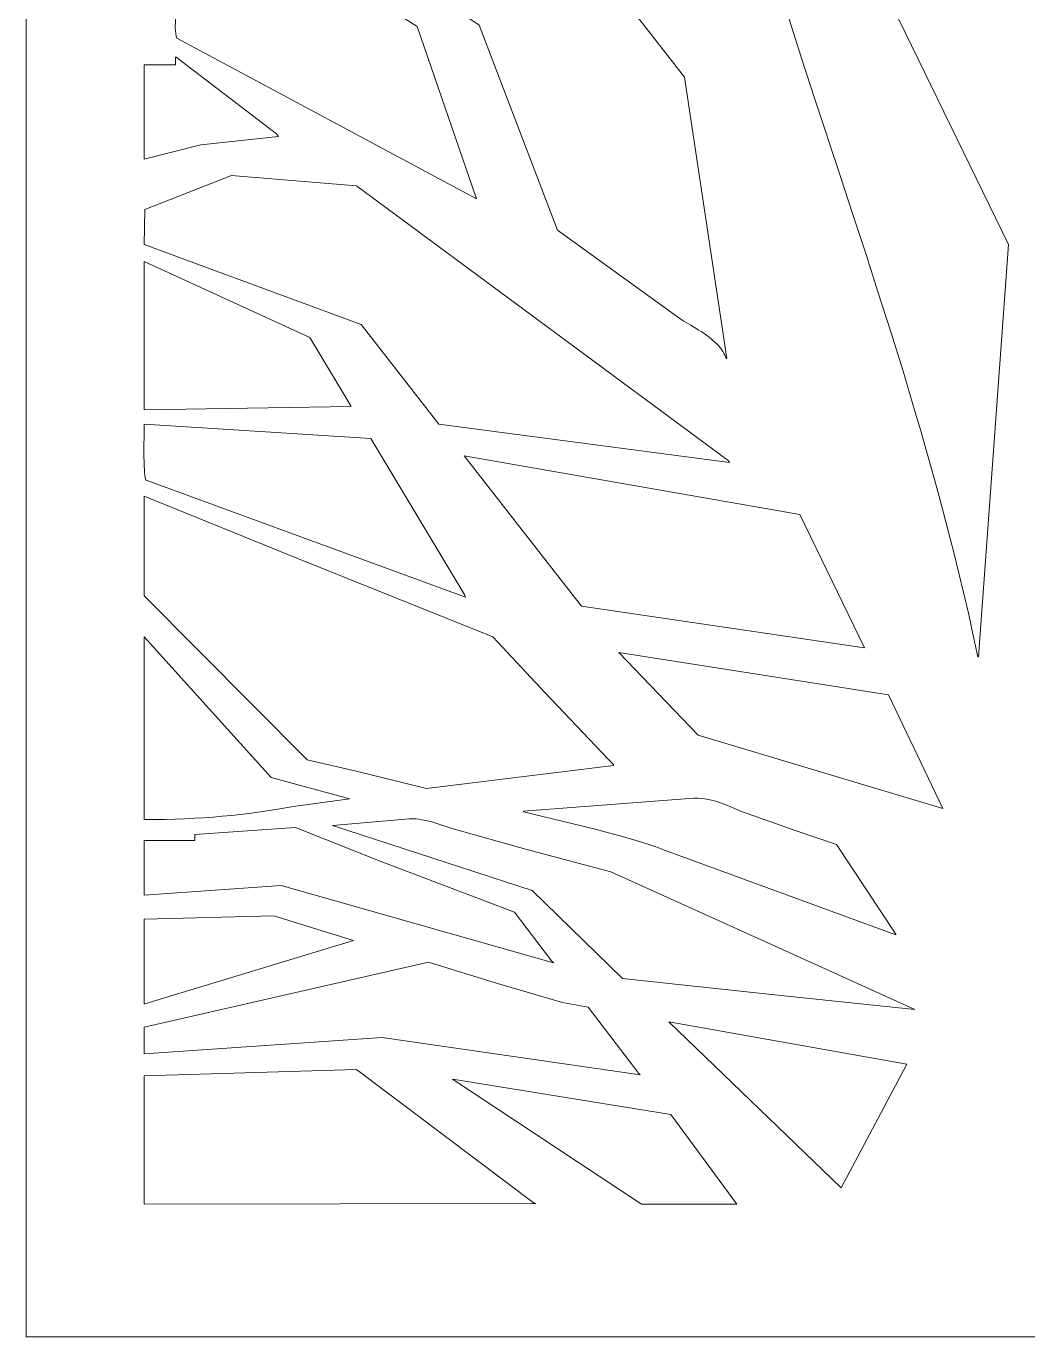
# Model space of a CAD drawing. Header units: centimetres. Extents: x -9.8 to 9.6, y -14.3 to 4.2.
# Drawn here: x 0.33 to 5.11, y -14.28 to -8.02 of the extents above; entities that cross this region are included whole.
import ezdxf

# ---------------------------------------------------------------- set-up
doc = ezdxf.new("R2010")
doc.units = ezdxf.units.CM
doc.header["$MEASUREMENT"] = 0
doc.layers.add('layer 1', color=7, linetype='Continuous')

msp = doc.modelspace()

# ---------------------------------------------------------------- linework, layer by layer
at = {"layer": 'layer 1', "color": 242, "lineweight": 9}
for points, knots in [([(0.32504, 4.21543), (0.32504, 4.21543), (0.32504, 4.21543), (0.32504, 4.21543), (0.32504, 4.21543), (0.32504, 4.21543), (9.55647, 4.21543), (9.55647, 4.21543), (9.55647, 4.21543), (9.55647, 4.21543), (9.55647, 4.21543), (9.55647, 4.21543), (9.55647, 4.21543), (9.55647, 4.21543), (9.55647, -14.27975), (9.55647, -14.27975), (9.55647, -14.27975), (9.55647, -14.27975), (9.55647, -14.27975), (9.55647, -14.27975), (9.55647, -14.27975), (9.55647, -14.27975), (0.32504, -14.27975), (0.32504, -14.27975), (0.32504, -14.27975), (0.32504, -14.27975), (0.32504, -14.27975), (0.32504, -14.27975), (0.32504, -14.27975), (0.32504, -14.27975), (0.32504, 4.21543), (0.32504, 4.21543), (0.32504, 4.21543), (0.32504, 4.21543), (0.32504, 4.21543), (0.32504, 4.21543)], [0, 0, 0, 0, 0.1, 0.1, 0.1, 0.1, 0.2, 0.2, 0.2, 0.2, 0.3, 0.3, 0.3, 0.3, 0.4, 0.4, 0.4, 0.4, 0.5, 0.5, 0.5, 0.5, 0.6, 0.6, 0.6, 0.6, 0.7, 0.7, 0.7, 0.7, 0.8, 0.8, 0.8, 0.8, 1, 1, 1, 1]), ([(2.6044, -3.99632), (2.6044, -3.99632), (2.6044, -3.99632), (2.6044, -3.99632), (2.6044, -3.99632), (2.6044, -3.99632), (3.13193, -5.50361), (3.13193, -5.50361), (3.13193, -5.50361), (3.13193, -5.50361), (3.13193, -5.50361), (3.13193, -5.50361), (3.13193, -5.50361), (3.13193, -5.50361), (3.41194, -6.3388), (3.41194, -6.3388), (3.41194, -6.3388), (3.41194, -6.3388), (3.41194, -6.3388), (3.41194, -6.3388), (3.41194, -6.3388), (3.41194, -6.3388), (3.4502, -6.44075), (3.4502, -6.44075), (3.4502, -6.44075), (3.4502, -6.44075), (3.48684, -6.54271), (3.48684, -6.54271), (3.48684, -6.54271), (3.48684, -6.54271), (3.52425, -6.64467), (3.52425, -6.64467), (3.52425, -6.64467), (3.52425, -6.64467), (3.56011, -6.74742), (3.56011, -6.74742), (3.56011, -6.74742), (3.56011, -6.74742), (3.59592, -6.85019), (3.59592, -6.85019), (3.59592, -6.85019), (3.59592, -6.85019), (3.63094, -6.95375), (3.63094, -6.95375), (3.63094, -6.95375), (3.63094, -6.95375), (3.70013, -7.16096), (3.70013, -7.16096), (3.70013, -7.16096), (3.70013, -7.16096), (3.76852, -7.36894), (3.76852, -7.36894), (3.76852, -7.36894), (3.76852, -7.36894), (3.83608, -7.57773), (3.83608, -7.57773), (3.83608, -7.57773), (3.83608, -7.57773), (3.9688, -7.99616), (3.9688, -7.99616), (3.9688, -7.99616), (3.9688, -7.99616), (3.9688, -7.99616), (3.9688, -7.99616), (3.9688, -7.99616), (3.9688, -7.99616), (4.02824, -8.18214), (4.02824, -8.18214), (4.02824, -8.18214), (4.02824, -8.18214), (4.08843, -8.36724), (4.08843, -8.36724), (4.08843, -8.36724), (4.08843, -8.36724), (4.21056, -8.73755), (4.21056, -8.73755), (4.21056, -8.73755), (4.21056, -8.73755), (4.27159, -8.92353), (4.27159, -8.92353), (4.27159, -8.92353), (4.27159, -8.92353), (4.33265, -9.10949), (4.33265, -9.10949), (4.33265, -9.10949), (4.33265, -9.10949), (4.39287, -9.29622), (4.39287, -9.29622), (4.39287, -9.29622), (4.39287, -9.29622), (4.45231, -9.48304), (4.45231, -9.48304), (4.45231, -9.48304), (4.45231, -9.48304), (4.51092, -9.67146), (4.51092, -9.67146), (4.51092, -9.67146), (4.51092, -9.67146), (4.56791, -9.86152), (4.56791, -9.86152), (4.56791, -9.86152), (4.56791, -9.86152), (4.59558, -9.95609), (4.59558, -9.95609), (4.59558, -9.95609), (4.59558, -9.95609), (4.62328, -10.05231), (4.62328, -10.05231), (4.62328, -10.05231), (4.62328, -10.05231), (4.65015, -10.14779), (4.65015, -10.14779), (4.65015, -10.14779), (4.65015, -10.14779), (4.67701, -10.24483), (4.67701, -10.24483), (4.67701, -10.24483), (4.67701, -10.24483), (4.70304, -10.34108), (4.70304, -10.34108), (4.70304, -10.34108), (4.70304, -10.34108), (4.72829, -10.43897), (4.72829, -10.43897), (4.72829, -10.43897), (4.72829, -10.43897), (4.75355, -10.53683), (4.75355, -10.53683), (4.75355, -10.53683), (4.75355, -10.53683), (4.77711, -10.63473), (4.77711, -10.63473), (4.77711, -10.63473), (4.77711, -10.63473), (4.80073, -10.73342), (4.80073, -10.73342), (4.80073, -10.73342), (4.80073, -10.73342), (4.82434, -10.83286), (4.82434, -10.83286), (4.82434, -10.83286), (4.82434, -10.83286), (4.84634, -10.9332), (4.84634, -10.9332), (4.84634, -10.9332), (4.84634, -10.9332), (4.86749, -11.03356), (4.86749, -11.03356), (4.86749, -11.03356), (4.86749, -11.03356), (4.86749, -11.03356), (4.86749, -11.03356), (4.86749, -11.03356), (4.86749, -11.03356), (4.87074, -11.03356), (4.87074, -11.03356), (4.87074, -11.03356), (4.87074, -11.03356), (4.87074, -11.03356), (4.87074, -11.03356), (4.87074, -11.03356), (4.87074, -11.03356), (5.01404, -9.06628), (5.01404, -9.06628), (5.01404, -9.06628), (5.01404, -9.06628), (5.01404, -9.06628), (5.01404, -9.06628), (5.01404, -9.06628), (5.01404, -9.06628), (3.90367, -6.78574), (3.90367, -6.78574), (3.90367, -6.78574), (3.90367, -6.78574), (3.90367, -6.78574), (3.90367, -6.78574), (3.90367, -6.78574), (3.90367, -6.78574), (3.84178, -5.78741), (3.84178, -5.78741), (3.84178, -5.78741), (3.84178, -5.78741), (3.84178, -5.78741), (3.84178, -5.78741), (3.84178, -5.78741), (3.84178, -5.78741), (3.07656, -4.65862), (3.07656, -4.65862), (3.07656, -4.65862), (3.07656, -4.65862), (3.07656, -4.65862), (3.07656, -4.65862), (3.07656, -4.65862), (3.07656, -4.65862), (2.93981, -4.17248), (2.93981, -4.17248), (2.93981, -4.17248), (2.93981, -4.17248), (2.93981, -4.17248), (2.93981, -4.17248), (2.93981, -4.17248), (2.93981, -4.17248), (2.6044, -3.99632), (2.6044, -3.99632), (2.6044, -3.99632), (2.6044, -3.99632), (2.6044, -3.99632), (2.6044, -3.99632)], [0, 0, 0, 0, 0.0188679, 0.0188679, 0.0188679, 0.0188679, 0.0377358, 0.0377358, 0.0377358, 0.0377358, 0.0566038, 0.0566038, 0.0566038, 0.0566038, 0.0754717, 0.0754717, 0.0754717, 0.0754717, 0.0943396, 0.0943396, 0.0943396, 0.0943396, 0.1132075, 0.1132075, 0.1132075, 0.1132075, 0.1320755, 0.1320755, 0.1320755, 0.1320755, 0.1509434, 0.1509434, 0.1509434, 0.1509434, 0.1698113, 0.1698113, 0.1698113, 0.1698113, 0.1886792, 0.1886792, 0.1886792, 0.1886792, 0.2075472, 0.2075472, 0.2075472, 0.2075472, 0.2264151, 0.2264151, 0.2264151, 0.2264151, 0.245283, 0.245283, 0.245283, 0.245283, 0.2641509, 0.2641509, 0.2641509, 0.2641509, 0.2830189, 0.2830189, 0.2830189, 0.2830189, 0.3018868, 0.3018868, 0.3018868, 0.3018868, 0.3207547, 0.3207547, 0.3207547, 0.3207547, 0.3396226, 0.3396226, 0.3396226, 0.3396226, 0.3584906, 0.3584906, 0.3584906, 0.3584906, 0.3773585, 0.3773585, 0.3773585, 0.3773585, 0.3962264, 0.3962264, 0.3962264, 0.3962264, 0.4150943, 0.4150943, 0.4150943, 0.4150943, 0.4339623, 0.4339623, 0.4339623, 0.4339623, 0.4528302, 0.4528302, 0.4528302, 0.4528302, 0.4716981, 0.4716981, 0.4716981, 0.4716981, 0.490566, 0.490566, 0.490566, 0.490566, 0.509434, 0.509434, 0.509434, 0.509434, 0.5283019, 0.5283019, 0.5283019, 0.5283019, 0.5471698, 0.5471698, 0.5471698, 0.5471698, 0.5660377, 0.5660377, 0.5660377, 0.5660377, 0.5849057, 0.5849057, 0.5849057, 0.5849057, 0.6037736, 0.6037736, 0.6037736, 0.6037736, 0.6226415, 0.6226415, 0.6226415, 0.6226415, 0.6415094, 0.6415094, 0.6415094, 0.6415094, 0.6603774, 0.6603774, 0.6603774, 0.6603774, 0.6792453, 0.6792453, 0.6792453, 0.6792453, 0.6981132, 0.6981132, 0.6981132, 0.6981132, 0.7169811, 0.7169811, 0.7169811, 0.7169811, 0.7358491, 0.7358491, 0.7358491, 0.7358491, 0.754717, 0.754717, 0.754717, 0.754717, 0.7735849, 0.7735849, 0.7735849, 0.7735849, 0.7924528, 0.7924528, 0.7924528, 0.7924528, 0.8113208, 0.8113208, 0.8113208, 0.8113208, 0.8301887, 0.8301887, 0.8301887, 0.8301887, 0.8490566, 0.8490566, 0.8490566, 0.8490566, 0.8679245, 0.8679245, 0.8679245, 0.8679245, 0.8867925, 0.8867925, 0.8867925, 0.8867925, 0.9056604, 0.9056604, 0.9056604, 0.9056604, 0.9245283, 0.9245283, 0.9245283, 0.9245283, 0.9433962, 0.9433962, 0.9433962, 0.9433962, 0.9622642, 0.9622642, 0.9622642, 0.9622642, 1, 1, 1, 1]), ([(2.95935, -7.65686), (2.95935, -7.65686), (2.95935, -7.65686), (2.95935, -7.65686), (2.95935, -7.65686), (2.95935, -7.65686), (2.06711, -7.73517), (2.06711, -7.73517), (2.06711, -7.73517), (2.06711, -7.73517), (2.06711, -7.73517), (2.06711, -7.73517), (2.06711, -7.73517), (2.06711, -7.73517), (2.07364, -7.73842), (2.07364, -7.73842), (2.07364, -7.73842), (2.07364, -7.73842), (2.07364, -7.73842), (2.07364, -7.73842), (2.07364, -7.73842), (2.07364, -7.73842), (2.48714, -8.01901), (2.48714, -8.01901), (2.48714, -8.01901), (2.48714, -8.01901), (2.48714, -8.01901), (2.48714, -8.01901), (2.48714, -8.01901), (2.48714, -8.01901), (2.86165, -8.99777), (2.86165, -8.99777), (2.86165, -8.99777), (2.86165, -8.99777), (2.86165, -8.99777), (2.86165, -8.99777), (2.86165, -8.99777), (2.86165, -8.99777), (3.43474, -9.41208), (3.43474, -9.41208), (3.43474, -9.41208), (3.43474, -9.41208), (3.43474, -9.41208), (3.43474, -9.41208), (3.43474, -9.41208), (3.43474, -9.41208), (3.44941, -9.42188), (3.44941, -9.42188), (3.44941, -9.42188), (3.44941, -9.42188), (3.46487, -9.43166), (3.46487, -9.43166), (3.46487, -9.43166), (3.46487, -9.43166), (3.49745, -9.45205), (3.49745, -9.45205), (3.49745, -9.45205), (3.49745, -9.45205), (3.53244, -9.47323), (3.53244, -9.47323), (3.53244, -9.47323), (3.53244, -9.47323), (3.55035, -9.48384), (3.55035, -9.48384), (3.55035, -9.48384), (3.55035, -9.48384), (3.56745, -9.49608), (3.56745, -9.49608), (3.56745, -9.49608), (3.56745, -9.49608), (3.58375, -9.50751), (3.58375, -9.50751), (3.58375, -9.50751), (3.58375, -9.50751), (3.60001, -9.52056), (3.60001, -9.52056), (3.60001, -9.52056), (3.60001, -9.52056), (3.61466, -9.53359), (3.61466, -9.53359), (3.61466, -9.53359), (3.61466, -9.53359), (3.62849, -9.54747), (3.62849, -9.54747), (3.62849, -9.54747), (3.62849, -9.54747), (3.64071, -9.56215), (3.64071, -9.56215), (3.64071, -9.56215), (3.64071, -9.56215), (3.64557, -9.56948), (3.64557, -9.56948), (3.64557, -9.56948), (3.64557, -9.56948), (3.65048, -9.57765), (3.65048, -9.57765), (3.65048, -9.57765), (3.65048, -9.57765), (3.65539, -9.58581), (3.65539, -9.58581), (3.65539, -9.58581), (3.65539, -9.58581), (3.65939, -9.59397), (3.65939, -9.59397), (3.65939, -9.59397), (3.65939, -9.59397), (3.66268, -9.60211), (3.66268, -9.60211), (3.66268, -9.60211), (3.66268, -9.60211), (3.66596, -9.61108), (3.66596, -9.61108), (3.66596, -9.61108), (3.66596, -9.61108), (3.66596, -9.61108), (3.66596, -9.61108), (3.66596, -9.61108), (3.66596, -9.61108), (3.66919, -9.61108), (3.66919, -9.61108), (3.66919, -9.61108), (3.66919, -9.61108), (3.66919, -9.61108), (3.66919, -9.61108), (3.66919, -9.61108), (3.66919, -9.61108), (3.46728, -8.26692), (3.46728, -8.26692), (3.46728, -8.26692), (3.46728, -8.26692), (3.46728, -8.26692), (3.46728, -8.26692), (3.46728, -8.26692), (3.46728, -8.26692), (2.9919, -7.65686), (2.9919, -7.65686), (2.9919, -7.65686), (2.9919, -7.65686), (2.9919, -7.65686), (2.9919, -7.65686), (2.9919, -7.65686), (2.9919, -7.65686), (2.95935, -7.65686), (2.95935, -7.65686), (2.95935, -7.65686), (2.95935, -7.65686), (2.95935, -7.65686), (2.95935, -7.65686)], [0, 0, 0, 0, 0.0263158, 0.0263158, 0.0263158, 0.0263158, 0.0526316, 0.0526316, 0.0526316, 0.0526316, 0.0789474, 0.0789474, 0.0789474, 0.0789474, 0.1052632, 0.1052632, 0.1052632, 0.1052632, 0.1315789, 0.1315789, 0.1315789, 0.1315789, 0.1578947, 0.1578947, 0.1578947, 0.1578947, 0.1842105, 0.1842105, 0.1842105, 0.1842105, 0.2105263, 0.2105263, 0.2105263, 0.2105263, 0.2368421, 0.2368421, 0.2368421, 0.2368421, 0.2631579, 0.2631579, 0.2631579, 0.2631579, 0.2894737, 0.2894737, 0.2894737, 0.2894737, 0.3157895, 0.3157895, 0.3157895, 0.3157895, 0.3421053, 0.3421053, 0.3421053, 0.3421053, 0.3684211, 0.3684211, 0.3684211, 0.3684211, 0.3947368, 0.3947368, 0.3947368, 0.3947368, 0.4210526, 0.4210526, 0.4210526, 0.4210526, 0.4473684, 0.4473684, 0.4473684, 0.4473684, 0.4736842, 0.4736842, 0.4736842, 0.4736842, 0.5, 0.5, 0.5, 0.5, 0.5263158, 0.5263158, 0.5263158, 0.5263158, 0.5526316, 0.5526316, 0.5526316, 0.5526316, 0.5789474, 0.5789474, 0.5789474, 0.5789474, 0.6052632, 0.6052632, 0.6052632, 0.6052632, 0.6315789, 0.6315789, 0.6315789, 0.6315789, 0.6578947, 0.6578947, 0.6578947, 0.6578947, 0.6842105, 0.6842105, 0.6842105, 0.6842105, 0.7105263, 0.7105263, 0.7105263, 0.7105263, 0.7368421, 0.7368421, 0.7368421, 0.7368421, 0.7631579, 0.7631579, 0.7631579, 0.7631579, 0.7894737, 0.7894737, 0.7894737, 0.7894737, 0.8157895, 0.8157895, 0.8157895, 0.8157895, 0.8421053, 0.8421053, 0.8421053, 0.8421053, 0.8684211, 0.8684211, 0.8684211, 0.8684211, 0.8947368, 0.8947368, 0.8947368, 0.8947368, 0.9210526, 0.9210526, 0.9210526, 0.9210526, 0.9473684, 0.9473684, 0.9473684, 0.9473684, 1, 1, 1, 1]), ([(1.03816, -7.97332), (1.03816, -7.97332), (1.03816, -7.97332), (1.03816, -7.97332), (1.03816, -7.97332), (1.03816, -7.97332), (1.03733, -8.00104), (1.03733, -8.00104), (1.03733, -8.00104), (1.03733, -8.00104), (1.03651, -8.03122), (1.03651, -8.03122), (1.03651, -8.03122), (1.03651, -8.03122), (1.03733, -8.04588), (1.03733, -8.04588), (1.03733, -8.04588), (1.03733, -8.04588), (1.03897, -8.05896), (1.03897, -8.05896), (1.03897, -8.05896), (1.03897, -8.05896), (1.0414, -8.07121), (1.0414, -8.07121), (1.0414, -8.07121), (1.0414, -8.07121), (1.04305, -8.0761), (1.04305, -8.0761), (1.04305, -8.0761), (1.04305, -8.0761), (1.04467, -8.08097), (1.04467, -8.08097), (1.04467, -8.08097), (1.04467, -8.08097), (1.04467, -8.08097), (1.04467, -8.08097), (1.04467, -8.08097), (1.04467, -8.08097), (2.47414, -8.84769), (2.47414, -8.84769), (2.47414, -8.84769), (2.47414, -8.84769), (2.47414, -8.84769), (2.47414, -8.84769), (2.47414, -8.84769), (2.47414, -8.84769), (2.19087, -8.0255), (2.19087, -8.0255), (2.19087, -8.0255), (2.19087, -8.0255), (2.19087, -8.0255), (2.19087, -8.0255), (2.19087, -8.0255), (2.19087, -8.0255), (2.03134, -7.92441), (2.03134, -7.92441), (2.03134, -7.92441), (2.03134, -7.92441), (2.03134, -7.92441), (2.03134, -7.92441), (2.03134, -7.92441), (2.03134, -7.92441), (1.80015, -7.77105), (1.80015, -7.77105), (1.80015, -7.77105), (1.80015, -7.77105), (1.80015, -7.77105), (1.80015, -7.77105), (1.80015, -7.77105), (1.80015, -7.77105), (0.88835, -7.85912), (0.88835, -7.85912), (0.88835, -7.85912), (0.88835, -7.85912), (0.88835, -7.85912), (0.88835, -7.85912), (0.88835, -7.85912), (0.88835, -7.85912), (0.88835, -7.97332), (0.88835, -7.97332), (0.88835, -7.97332), (0.88835, -7.97332), (0.88835, -7.97332), (0.88835, -7.97332), (0.88835, -7.97332), (0.88835, -7.97332), (1.03816, -7.97332), (1.03816, -7.97332), (1.03816, -7.97332), (1.03816, -7.97332), (1.03816, -7.97332), (1.03816, -7.97332)], [0, 0, 0, 0, 0.0416667, 0.0416667, 0.0416667, 0.0416667, 0.0833333, 0.0833333, 0.0833333, 0.0833333, 0.125, 0.125, 0.125, 0.125, 0.1666667, 0.1666667, 0.1666667, 0.1666667, 0.2083333, 0.2083333, 0.2083333, 0.2083333, 0.25, 0.25, 0.25, 0.25, 0.2916667, 0.2916667, 0.2916667, 0.2916667, 0.3333333, 0.3333333, 0.3333333, 0.3333333, 0.375, 0.375, 0.375, 0.375, 0.4166667, 0.4166667, 0.4166667, 0.4166667, 0.4583333, 0.4583333, 0.4583333, 0.4583333, 0.5, 0.5, 0.5, 0.5, 0.5416667, 0.5416667, 0.5416667, 0.5416667, 0.5833333, 0.5833333, 0.5833333, 0.5833333, 0.625, 0.625, 0.625, 0.625, 0.6666667, 0.6666667, 0.6666667, 0.6666667, 0.7083333, 0.7083333, 0.7083333, 0.7083333, 0.75, 0.75, 0.75, 0.75, 0.7916667, 0.7916667, 0.7916667, 0.7916667, 0.8333333, 0.8333333, 0.8333333, 0.8333333, 0.875, 0.875, 0.875, 0.875, 0.9166667, 0.9166667, 0.9166667, 0.9166667, 1, 1, 1, 1]), ([(1.03816, -8.20821), (1.03816, -8.20821), (1.03816, -8.20821), (1.03816, -8.20821), (1.03816, -8.20821), (1.03816, -8.20821), (0.88835, -8.20821), (0.88835, -8.20821), (0.88835, -8.20821), (0.88835, -8.20821), (0.88835, -8.20821), (0.88835, -8.20821), (0.88835, -8.20821), (0.88835, -8.20821), (0.88835, -8.65843), (0.88835, -8.65843), (0.88835, -8.65843), (0.88835, -8.65843), (0.88835, -8.65843), (0.88835, -8.65843), (0.88835, -8.65843), (0.88835, -8.65843), (1.15864, -8.58992), (1.15864, -8.58992), (1.15864, -8.58992), (1.15864, -8.58992), (1.15864, -8.58992), (1.15864, -8.58992), (1.15864, -8.58992), (1.15864, -8.58992), (1.52982, -8.5508), (1.52982, -8.5508), (1.52982, -8.5508), (1.52982, -8.5508), (1.52982, -8.5508), (1.52982, -8.5508), (1.52982, -8.5508), (1.52982, -8.5508), (1.52009, -8.53772), (1.52009, -8.53772), (1.52009, -8.53772), (1.52009, -8.53772), (1.52009, -8.53772), (1.52009, -8.53772), (1.52009, -8.53772), (1.52009, -8.53772), (1.0414, -8.17232), (1.0414, -8.17232), (1.0414, -8.17232), (1.0414, -8.17232), (1.0414, -8.17232), (1.0414, -8.17232), (1.0414, -8.17232), (1.0414, -8.17232), (1.03816, -8.17232), (1.03816, -8.17232), (1.03816, -8.17232), (1.03816, -8.17232), (1.03816, -8.17232), (1.03816, -8.17232), (1.03816, -8.17232), (1.03816, -8.17232), (1.03816, -8.20821), (1.03816, -8.20821), (1.03816, -8.20821), (1.03816, -8.20821), (1.03816, -8.20821), (1.03816, -8.20821)], [0, 0, 0, 0, 0.0555556, 0.0555556, 0.0555556, 0.0555556, 0.1111111, 0.1111111, 0.1111111, 0.1111111, 0.1666667, 0.1666667, 0.1666667, 0.1666667, 0.2222222, 0.2222222, 0.2222222, 0.2222222, 0.2777778, 0.2777778, 0.2777778, 0.2777778, 0.3333333, 0.3333333, 0.3333333, 0.3333333, 0.3888889, 0.3888889, 0.3888889, 0.3888889, 0.4444444, 0.4444444, 0.4444444, 0.4444444, 0.5, 0.5, 0.5, 0.5, 0.5555556, 0.5555556, 0.5555556, 0.5555556, 0.6111111, 0.6111111, 0.6111111, 0.6111111, 0.6666667, 0.6666667, 0.6666667, 0.6666667, 0.7222222, 0.7222222, 0.7222222, 0.7222222, 0.7777778, 0.7777778, 0.7777778, 0.7777778, 0.8333333, 0.8333333, 0.8333333, 0.8333333, 0.8888889, 0.8888889, 0.8888889, 0.8888889, 1, 1, 1, 1]), ([(1.30515, -8.73672), (1.30515, -8.73672), (1.30515, -8.73672), (1.30515, -8.73672), (1.30515, -8.73672), (1.30515, -8.73672), (0.89161, -8.89986), (0.89161, -8.89986), (0.89161, -8.89986), (0.89161, -8.89986), (0.89161, -8.89986), (0.89161, -8.89986), (0.89161, -8.89986), (0.89161, -8.89986), (0.88835, -9.06628), (0.88835, -9.06628), (0.88835, -9.06628), (0.88835, -9.06628), (0.88835, -9.06628), (0.88835, -9.06628), (0.88835, -9.06628), (0.88835, -9.06628), (1.92386, -9.44798), (1.92386, -9.44798), (1.92386, -9.44798), (1.92386, -9.44798), (1.92386, -9.44798), (1.92386, -9.44798), (1.92386, -9.44798), (1.92386, -9.44798), (2.29508, -9.92431), (2.29508, -9.92431), (2.29508, -9.92431), (2.29508, -9.92431), (2.29508, -9.92431), (2.29508, -9.92431), (2.29508, -9.92431), (2.29508, -9.92431), (3.68222, -10.107), (3.68222, -10.107), (3.68222, -10.107), (3.68222, -10.107), (3.68222, -10.107), (3.68222, -10.107), (3.68222, -10.107), (3.68222, -10.107), (3.67569, -10.09724), (3.67569, -10.09724), (3.67569, -10.09724), (3.67569, -10.09724), (3.67569, -10.09724), (3.67569, -10.09724), (3.67569, -10.09724), (3.67569, -10.09724), (1.90107, -8.78568), (1.90107, -8.78568), (1.90107, -8.78568), (1.90107, -8.78568), (1.90107, -8.78568), (1.90107, -8.78568), (1.90107, -8.78568), (1.90107, -8.78568), (1.30515, -8.73672), (1.30515, -8.73672), (1.30515, -8.73672), (1.30515, -8.73672), (1.30515, -8.73672), (1.30515, -8.73672)], [0, 0, 0, 0, 0.0555556, 0.0555556, 0.0555556, 0.0555556, 0.1111111, 0.1111111, 0.1111111, 0.1111111, 0.1666667, 0.1666667, 0.1666667, 0.1666667, 0.2222222, 0.2222222, 0.2222222, 0.2222222, 0.2777778, 0.2777778, 0.2777778, 0.2777778, 0.3333333, 0.3333333, 0.3333333, 0.3333333, 0.3888889, 0.3888889, 0.3888889, 0.3888889, 0.4444444, 0.4444444, 0.4444444, 0.4444444, 0.5, 0.5, 0.5, 0.5, 0.5555556, 0.5555556, 0.5555556, 0.5555556, 0.6111111, 0.6111111, 0.6111111, 0.6111111, 0.6666667, 0.6666667, 0.6666667, 0.6666667, 0.7222222, 0.7222222, 0.7222222, 0.7222222, 0.7777778, 0.7777778, 0.7777778, 0.7777778, 0.8333333, 0.8333333, 0.8333333, 0.8333333, 0.8888889, 0.8888889, 0.8888889, 0.8888889, 1, 1, 1, 1]), ([(0.88835, -9.14779), (0.88835, -9.14779), (0.88835, -9.14779), (0.88835, -9.14779), (0.88835, -9.14779), (0.88835, -9.14779), (0.88835, -9.85576), (0.88835, -9.85576), (0.88835, -9.85576), (0.88835, -9.85576), (0.88835, -9.85576), (0.88835, -9.85576), (0.88835, -9.85576), (0.88835, -9.85576), (1.87502, -9.83946), (1.87502, -9.83946), (1.87502, -9.83946), (1.87502, -9.83946), (1.87502, -9.83946), (1.87502, -9.83946), (1.87502, -9.83946), (1.87502, -9.83946), (1.87502, -9.8362), (1.87502, -9.8362), (1.87502, -9.8362), (1.87502, -9.8362), (1.87502, -9.8362), (1.87502, -9.8362), (1.87502, -9.8362), (1.87502, -9.8362), (1.67962, -9.50997), (1.67962, -9.50997), (1.67962, -9.50997), (1.67962, -9.50997), (1.67962, -9.50997), (1.67962, -9.50997), (1.67962, -9.50997), (1.67962, -9.50997), (0.88835, -9.14779), (0.88835, -9.14779), (0.88835, -9.14779), (0.88835, -9.14779), (0.88835, -9.14779), (0.88835, -9.14779)], [0, 0, 0, 0, 0.0833333, 0.0833333, 0.0833333, 0.0833333, 0.1666667, 0.1666667, 0.1666667, 0.1666667, 0.25, 0.25, 0.25, 0.25, 0.3333333, 0.3333333, 0.3333333, 0.3333333, 0.4166667, 0.4166667, 0.4166667, 0.4166667, 0.5, 0.5, 0.5, 0.5, 0.5833333, 0.5833333, 0.5833333, 0.5833333, 0.6666667, 0.6666667, 0.6666667, 0.6666667, 0.75, 0.75, 0.75, 0.75, 0.8333333, 0.8333333, 0.8333333, 0.8333333, 1, 1, 1, 1]), ([(0.88835, -9.92431), (0.88835, -9.92431), (0.88835, -9.92431), (0.88835, -9.92431), (0.88835, -9.92431), (0.88835, -9.92431), (0.88755, -9.98218), (0.88755, -9.98218), (0.88755, -9.98218), (0.88755, -9.98218), (0.88672, -10.02462), (0.88672, -10.02462), (0.88672, -10.02462), (0.88672, -10.02462), (0.88672, -10.06948), (0.88672, -10.06948), (0.88672, -10.06948), (0.88672, -10.06948), (0.88755, -10.11352), (0.88755, -10.11352), (0.88755, -10.11352), (0.88755, -10.11352), (0.88917, -10.15105), (0.88917, -10.15105), (0.88917, -10.15105), (0.88917, -10.15105), (0.89079, -10.16653), (0.89079, -10.16653), (0.89079, -10.16653), (0.89079, -10.16653), (0.89327, -10.17877), (0.89327, -10.17877), (0.89327, -10.17877), (0.89327, -10.17877), (0.89491, -10.18692), (0.89491, -10.18692), (0.89491, -10.18692), (0.89491, -10.18692), (0.8965, -10.19017), (0.8965, -10.19017), (0.8965, -10.19017), (0.8965, -10.19017), (0.89814, -10.19181), (0.89814, -10.19181), (0.89814, -10.19181), (0.89814, -10.19181), (0.89814, -10.19181), (0.89814, -10.19181), (0.89814, -10.19181), (0.89814, -10.19181), (2.42204, -10.74972), (2.42204, -10.74972), (2.42204, -10.74972), (2.42204, -10.74972), (2.42204, -10.74972), (2.42204, -10.74972), (2.42204, -10.74972), (2.42204, -10.74972), (2.41881, -10.73994), (2.41881, -10.73994), (2.41881, -10.73994), (2.41881, -10.73994), (2.41881, -10.73994), (2.41881, -10.73994), (2.41881, -10.73994), (2.41881, -10.73994), (1.96941, -9.99279), (1.96941, -9.99279), (1.96941, -9.99279), (1.96941, -9.99279), (1.96941, -9.99279), (1.96941, -9.99279), (1.96941, -9.99279), (1.96941, -9.99279), (0.88835, -9.92431), (0.88835, -9.92431), (0.88835, -9.92431), (0.88835, -9.92431), (0.88835, -9.92431), (0.88835, -9.92431)], [0, 0, 0, 0, 0.047619, 0.047619, 0.047619, 0.047619, 0.0952381, 0.0952381, 0.0952381, 0.0952381, 0.1428571, 0.1428571, 0.1428571, 0.1428571, 0.1904762, 0.1904762, 0.1904762, 0.1904762, 0.2380952, 0.2380952, 0.2380952, 0.2380952, 0.2857143, 0.2857143, 0.2857143, 0.2857143, 0.3333333, 0.3333333, 0.3333333, 0.3333333, 0.3809524, 0.3809524, 0.3809524, 0.3809524, 0.4285714, 0.4285714, 0.4285714, 0.4285714, 0.4761905, 0.4761905, 0.4761905, 0.4761905, 0.5238095, 0.5238095, 0.5238095, 0.5238095, 0.5714286, 0.5714286, 0.5714286, 0.5714286, 0.6190476, 0.6190476, 0.6190476, 0.6190476, 0.6666667, 0.6666667, 0.6666667, 0.6666667, 0.7142857, 0.7142857, 0.7142857, 0.7142857, 0.7619048, 0.7619048, 0.7619048, 0.7619048, 0.8095238, 0.8095238, 0.8095238, 0.8095238, 0.8571429, 0.8571429, 0.8571429, 0.8571429, 0.9047619, 0.9047619, 0.9047619, 0.9047619, 1, 1, 1, 1]), ([(2.41552, -10.07438), (2.41552, -10.07438), (2.41552, -10.07438), (2.41552, -10.07438), (2.41552, -10.07438), (2.41552, -10.07438), (2.97562, -10.79211), (2.97562, -10.79211), (2.97562, -10.79211), (2.97562, -10.79211), (2.97562, -10.79211), (2.97562, -10.79211), (2.97562, -10.79211), (2.97562, -10.79211), (4.32694, -10.99114), (4.32694, -10.99114), (4.32694, -10.99114), (4.32694, -10.99114), (4.32694, -10.99114), (4.32694, -10.99114), (4.32694, -10.99114), (4.32694, -10.99114), (4.01762, -10.35496), (4.01762, -10.35496), (4.01762, -10.35496), (4.01762, -10.35496), (4.01762, -10.35496), (4.01762, -10.35496), (4.01762, -10.35496), (4.01762, -10.35496), (2.41552, -10.07438), (2.41552, -10.07438), (2.41552, -10.07438), (2.41552, -10.07438), (2.41552, -10.07438), (2.41552, -10.07438)], [0, 0, 0, 0, 0.1, 0.1, 0.1, 0.1, 0.2, 0.2, 0.2, 0.2, 0.3, 0.3, 0.3, 0.3, 0.4, 0.4, 0.4, 0.4, 0.5, 0.5, 0.5, 0.5, 0.6, 0.6, 0.6, 0.6, 0.7, 0.7, 0.7, 0.7, 0.8, 0.8, 0.8, 0.8, 1, 1, 1, 1]), ([(0.88835, -10.26685), (0.88835, -10.26685), (0.88835, -10.26685), (0.88835, -10.26685), (0.88835, -10.26685), (0.88835, -10.26685), (0.88835, -10.74317), (0.88835, -10.74317), (0.88835, -10.74317), (0.88835, -10.74317), (0.88835, -10.74317), (0.88835, -10.74317), (0.88835, -10.74317), (0.88835, -10.74317), (1.66662, -11.52617), (1.66662, -11.52617), (1.66662, -11.52617), (1.66662, -11.52617), (1.66662, -11.52617), (1.66662, -11.52617), (1.66662, -11.52617), (1.66662, -11.52617), (1.89455, -11.57839), (1.89455, -11.57839), (1.89455, -11.57839), (1.89455, -11.57839), (1.89455, -11.57839), (1.89455, -11.57839), (1.89455, -11.57839), (1.89455, -11.57839), (2.23644, -11.66318), (2.23644, -11.66318), (2.23644, -11.66318), (2.23644, -11.66318), (2.23644, -11.66318), (2.23644, -11.66318), (2.23644, -11.66318), (2.23644, -11.66318), (3.12866, -11.5523), (3.12866, -11.5523), (3.12866, -11.5523), (3.12866, -11.5523), (3.12866, -11.5523), (3.12866, -11.5523), (3.12866, -11.5523), (3.12866, -11.5523), (3.12866, -11.549), (3.12866, -11.549), (3.12866, -11.549), (3.12866, -11.549), (3.12866, -11.549), (3.12866, -11.549), (3.12866, -11.549), (3.12866, -11.549), (3.10261, -11.52293), (3.10261, -11.52293), (3.10261, -11.52293), (3.10261, -11.52293), (3.10261, -11.52293), (3.10261, -11.52293), (3.10261, -11.52293), (3.10261, -11.52293), (2.80304, -11.20647), (2.80304, -11.20647), (2.80304, -11.20647), (2.80304, -11.20647), (2.80304, -11.20647), (2.80304, -11.20647), (2.80304, -11.20647), (2.80304, -11.20647), (2.55231, -10.93892), (2.55231, -10.93892), (2.55231, -10.93892), (2.55231, -10.93892), (2.55231, -10.93892), (2.55231, -10.93892), (2.55231, -10.93892), (2.55231, -10.93892), (1.62428, -10.56701), (1.62428, -10.56701), (1.62428, -10.56701), (1.62428, -10.56701), (1.62428, -10.56701), (1.62428, -10.56701), (1.62428, -10.56701), (1.62428, -10.56701), (0.88835, -10.26685), (0.88835, -10.26685), (0.88835, -10.26685), (0.88835, -10.26685), (0.88835, -10.26685), (0.88835, -10.26685)], [0, 0, 0, 0, 0.0416667, 0.0416667, 0.0416667, 0.0416667, 0.0833333, 0.0833333, 0.0833333, 0.0833333, 0.125, 0.125, 0.125, 0.125, 0.1666667, 0.1666667, 0.1666667, 0.1666667, 0.2083333, 0.2083333, 0.2083333, 0.2083333, 0.25, 0.25, 0.25, 0.25, 0.2916667, 0.2916667, 0.2916667, 0.2916667, 0.3333333, 0.3333333, 0.3333333, 0.3333333, 0.375, 0.375, 0.375, 0.375, 0.4166667, 0.4166667, 0.4166667, 0.4166667, 0.4583333, 0.4583333, 0.4583333, 0.4583333, 0.5, 0.5, 0.5, 0.5, 0.5416667, 0.5416667, 0.5416667, 0.5416667, 0.5833333, 0.5833333, 0.5833333, 0.5833333, 0.625, 0.625, 0.625, 0.625, 0.6666667, 0.6666667, 0.6666667, 0.6666667, 0.7083333, 0.7083333, 0.7083333, 0.7083333, 0.75, 0.75, 0.75, 0.75, 0.7916667, 0.7916667, 0.7916667, 0.7916667, 0.8333333, 0.8333333, 0.8333333, 0.8333333, 0.875, 0.875, 0.875, 0.875, 0.9166667, 0.9166667, 0.9166667, 0.9166667, 1, 1, 1, 1]), ([(0.88835, -11.81002), (0.88835, -11.81002), (0.88835, -11.81002), (0.88835, -11.81002), (0.88835, -11.81002), (0.88835, -11.81002), (0.93801, -11.81002), (0.93801, -11.81002), (0.93801, -11.81002), (0.93801, -11.81002), (0.98687, -11.81002), (0.98687, -11.81002), (0.98687, -11.81002), (0.98687, -11.81002), (1.0349, -11.80923), (1.0349, -11.80923), (1.0349, -11.80923), (1.0349, -11.80923), (1.08131, -11.80759), (1.08131, -11.80759), (1.08131, -11.80759), (1.08131, -11.80759), (1.1277, -11.80514), (1.1277, -11.80514), (1.1277, -11.80514), (1.1277, -11.80514), (1.17249, -11.80268), (1.17249, -11.80268), (1.17249, -11.80268), (1.17249, -11.80268), (1.21723, -11.79944), (1.21723, -11.79944), (1.21723, -11.79944), (1.21723, -11.79944), (1.26122, -11.79533), (1.26122, -11.79533), (1.26122, -11.79533), (1.26122, -11.79533), (1.30436, -11.79126), (1.30436, -11.79126), (1.30436, -11.79126), (1.30436, -11.79126), (1.34747, -11.78637), (1.34747, -11.78637), (1.34747, -11.78637), (1.34747, -11.78637), (1.38983, -11.78148), (1.38983, -11.78148), (1.38983, -11.78148), (1.38983, -11.78148), (1.43216, -11.77577), (1.43216, -11.77577), (1.43216, -11.77577), (1.43216, -11.77577), (1.51683, -11.76273), (1.51683, -11.76273), (1.51683, -11.76273), (1.51683, -11.76273), (1.60148, -11.74805), (1.60148, -11.74805), (1.60148, -11.74805), (1.60148, -11.74805), (1.60148, -11.74805), (1.60148, -11.74805), (1.60148, -11.74805), (1.60148, -11.74805), (1.86848, -11.71213), (1.86848, -11.71213), (1.86848, -11.71213), (1.86848, -11.71213), (1.86848, -11.71213), (1.86848, -11.71213), (1.86848, -11.71213), (1.86848, -11.71213), (1.49402, -11.611), (1.49402, -11.611), (1.49402, -11.611), (1.49402, -11.611), (1.49402, -11.611), (1.49402, -11.611), (1.49402, -11.611), (1.49402, -11.611), (0.88835, -10.93892), (0.88835, -10.93892), (0.88835, -10.93892), (0.88835, -10.93892), (0.88835, -10.93892), (0.88835, -10.93892), (0.88835, -10.93892), (0.88835, -10.93892), (0.88835, -11.81002), (0.88835, -11.81002), (0.88835, -11.81002), (0.88835, -11.81002), (0.88835, -11.81002), (0.88835, -11.81002)], [0, 0, 0, 0, 0.04, 0.04, 0.04, 0.04, 0.08, 0.08, 0.08, 0.08, 0.12, 0.12, 0.12, 0.12, 0.16, 0.16, 0.16, 0.16, 0.2, 0.2, 0.2, 0.2, 0.24, 0.24, 0.24, 0.24, 0.28, 0.28, 0.28, 0.28, 0.32, 0.32, 0.32, 0.32, 0.36, 0.36, 0.36, 0.36, 0.4, 0.4, 0.4, 0.4, 0.44, 0.44, 0.44, 0.44, 0.48, 0.48, 0.48, 0.48, 0.52, 0.52, 0.52, 0.52, 0.56, 0.56, 0.56, 0.56, 0.6, 0.6, 0.6, 0.6, 0.64, 0.64, 0.64, 0.64, 0.68, 0.68, 0.68, 0.68, 0.72, 0.72, 0.72, 0.72, 0.76, 0.76, 0.76, 0.76, 0.8, 0.8, 0.8, 0.8, 0.84, 0.84, 0.84, 0.84, 0.88, 0.88, 0.88, 0.88, 0.92, 0.92, 0.92, 0.92, 1, 1, 1, 1]), ([(3.15472, -11.01394), (3.15472, -11.01394), (3.15472, -11.01394), (3.15472, -11.01394), (3.15472, -11.01394), (3.15472, -11.01394), (3.53244, -11.40874), (3.53244, -11.40874), (3.53244, -11.40874), (3.53244, -11.40874), (3.53244, -11.40874), (3.53244, -11.40874), (3.53244, -11.40874), (3.53244, -11.40874), (4.70141, -11.75781), (4.70141, -11.75781), (4.70141, -11.75781), (4.70141, -11.75781), (4.70141, -11.75781), (4.70141, -11.75781), (4.70141, -11.75781), (4.70141, -11.75781), (4.44091, -11.21625), (4.44091, -11.21625), (4.44091, -11.21625), (4.44091, -11.21625), (4.44091, -11.21625), (4.44091, -11.21625), (4.44091, -11.21625), (4.44091, -11.21625), (3.15472, -11.01394), (3.15472, -11.01394), (3.15472, -11.01394), (3.15472, -11.01394), (3.15472, -11.01394), (3.15472, -11.01394)], [0, 0, 0, 0, 0.1, 0.1, 0.1, 0.1, 0.2, 0.2, 0.2, 0.2, 0.3, 0.3, 0.3, 0.3, 0.4, 0.4, 0.4, 0.4, 0.5, 0.5, 0.5, 0.5, 0.6, 0.6, 0.6, 0.6, 0.7, 0.7, 0.7, 0.7, 0.8, 0.8, 0.8, 0.8, 1, 1, 1, 1]), ([(3.51291, -11.70889), (3.51291, -11.70889), (3.51291, -11.70889), (3.51291, -11.70889), (3.51291, -11.70889), (3.51291, -11.70889), (2.69883, -11.77089), (2.69883, -11.77089), (2.69883, -11.77089), (2.69883, -11.77089), (2.69883, -11.77089), (2.69883, -11.77089), (2.69883, -11.77089), (2.69883, -11.77089), (2.69883, -11.77417), (2.69883, -11.77417), (2.69883, -11.77417), (2.69883, -11.77417), (2.69883, -11.77417), (2.69883, -11.77417), (2.69883, -11.77417), (2.69883, -11.77417), (2.93, -11.82962), (2.93, -11.82962), (2.93, -11.82962), (2.93, -11.82962), (2.93, -11.82962), (2.93, -11.82962), (2.93, -11.82962), (2.93, -11.82962), (3.04726, -11.85893), (3.04726, -11.85893), (3.04726, -11.85893), (3.04726, -11.85893), (3.10425, -11.87363), (3.10425, -11.87363), (3.10425, -11.87363), (3.10425, -11.87363), (3.16041, -11.88832), (3.16041, -11.88832), (3.16041, -11.88832), (3.16041, -11.88832), (3.21495, -11.90386), (3.21495, -11.90386), (3.21495, -11.90386), (3.21495, -11.90386), (3.26869, -11.92014), (3.26869, -11.92014), (3.26869, -11.92014), (3.26869, -11.92014), (3.3216, -11.93805), (3.3216, -11.93805), (3.3216, -11.93805), (3.3216, -11.93805), (3.34764, -11.94703), (3.34764, -11.94703), (3.34764, -11.94703), (3.34764, -11.94703), (3.37288, -11.95683), (3.37288, -11.95683), (3.37288, -11.95683), (3.37288, -11.95683), (3.37288, -11.95683), (3.37288, -11.95683), (3.37288, -11.95683), (3.37288, -11.95683), (4.47674, -12.3614), (4.47674, -12.3614), (4.47674, -12.3614), (4.47674, -12.3614), (4.47674, -12.3614), (4.47674, -12.3614), (4.47674, -12.3614), (4.47674, -12.3614), (4.47674, -12.35815), (4.47674, -12.35815), (4.47674, -12.35815), (4.47674, -12.35815), (4.47674, -12.35815), (4.47674, -12.35815), (4.47674, -12.35815), (4.47674, -12.35815), (4.19345, -11.93074), (4.19345, -11.93074), (4.19345, -11.93074), (4.19345, -11.93074), (4.19345, -11.93074), (4.19345, -11.93074), (4.19345, -11.93074), (4.19345, -11.93074), (4.00136, -11.86549), (4.00136, -11.86549), (4.00136, -11.86549), (4.00136, -11.86549), (4.00136, -11.86549), (4.00136, -11.86549), (4.00136, -11.86549), (4.00136, -11.86549), (3.74408, -11.77417), (3.74408, -11.77417), (3.74408, -11.77417), (3.74408, -11.77417), (3.74408, -11.77417), (3.74408, -11.77417), (3.74408, -11.77417), (3.74408, -11.77417), (3.71719, -11.76354), (3.71719, -11.76354), (3.71719, -11.76354), (3.71719, -11.76354), (3.69114, -11.75211), (3.69114, -11.75211), (3.69114, -11.75211), (3.69114, -11.75211), (3.66512, -11.7407), (3.66512, -11.7407), (3.66512, -11.7407), (3.66512, -11.7407), (3.63907, -11.73091), (3.63907, -11.73091), (3.63907, -11.73091), (3.63907, -11.73091), (3.62521, -11.726), (3.62521, -11.726), (3.62521, -11.726), (3.62521, -11.726), (3.61058, -11.72194), (3.61058, -11.72194), (3.61058, -11.72194), (3.61058, -11.72194), (3.59674, -11.7187), (3.59674, -11.7187), (3.59674, -11.7187), (3.59674, -11.7187), (3.58127, -11.71541), (3.58127, -11.71541), (3.58127, -11.71541), (3.58127, -11.71541), (3.56501, -11.71213), (3.56501, -11.71213), (3.56501, -11.71213), (3.56501, -11.71213), (3.5487, -11.71052), (3.5487, -11.71052), (3.5487, -11.71052), (3.5487, -11.71052), (3.53161, -11.70969), (3.53161, -11.70969), (3.53161, -11.70969), (3.53161, -11.70969), (3.51291, -11.70889), (3.51291, -11.70889), (3.51291, -11.70889), (3.51291, -11.70889), (3.51291, -11.70889), (3.51291, -11.70889)], [0, 0, 0, 0, 0.025, 0.025, 0.025, 0.025, 0.05, 0.05, 0.05, 0.05, 0.075, 0.075, 0.075, 0.075, 0.1, 0.1, 0.1, 0.1, 0.125, 0.125, 0.125, 0.125, 0.15, 0.15, 0.15, 0.15, 0.175, 0.175, 0.175, 0.175, 0.2, 0.2, 0.2, 0.2, 0.225, 0.225, 0.225, 0.225, 0.25, 0.25, 0.25, 0.25, 0.275, 0.275, 0.275, 0.275, 0.3, 0.3, 0.3, 0.3, 0.325, 0.325, 0.325, 0.325, 0.35, 0.35, 0.35, 0.35, 0.375, 0.375, 0.375, 0.375, 0.4, 0.4, 0.4, 0.4, 0.425, 0.425, 0.425, 0.425, 0.45, 0.45, 0.45, 0.45, 0.475, 0.475, 0.475, 0.475, 0.5, 0.5, 0.5, 0.5, 0.525, 0.525, 0.525, 0.525, 0.55, 0.55, 0.55, 0.55, 0.575, 0.575, 0.575, 0.575, 0.6, 0.6, 0.6, 0.6, 0.625, 0.625, 0.625, 0.625, 0.65, 0.65, 0.65, 0.65, 0.675, 0.675, 0.675, 0.675, 0.7, 0.7, 0.7, 0.7, 0.725, 0.725, 0.725, 0.725, 0.75, 0.75, 0.75, 0.75, 0.775, 0.775, 0.775, 0.775, 0.8, 0.8, 0.8, 0.8, 0.825, 0.825, 0.825, 0.825, 0.85, 0.85, 0.85, 0.85, 0.875, 0.875, 0.875, 0.875, 0.9, 0.9, 0.9, 0.9, 0.925, 0.925, 0.925, 0.925, 0.95, 0.95, 0.95, 0.95, 1, 1, 1, 1]), ([(2.15506, -11.8068), (2.15506, -11.8068), (2.15506, -11.8068), (2.15506, -11.8068), (2.15506, -11.8068), (2.15506, -11.8068), (1.7871, -11.83938), (1.7871, -11.83938), (1.7871, -11.83938), (1.7871, -11.83938), (1.7871, -11.83938), (1.7871, -11.83938), (1.7871, -11.83938), (1.7871, -11.83938), (2.74114, -12.14933), (2.74114, -12.14933), (2.74114, -12.14933), (2.74114, -12.14933), (2.74114, -12.14933), (2.74114, -12.14933), (2.74114, -12.14933), (2.74114, -12.14933), (3.17096, -12.57017), (3.17096, -12.57017), (3.17096, -12.57017), (3.17096, -12.57017), (3.17096, -12.57017), (3.17096, -12.57017), (3.17096, -12.57017), (3.17096, -12.57017), (3.91342, -12.64851), (3.91342, -12.64851), (3.91342, -12.64851), (3.91342, -12.64851), (3.91342, -12.64851), (3.91342, -12.64851), (3.91342, -12.64851), (3.91342, -12.64851), (4.56791, -12.71704), (4.56791, -12.71704), (4.56791, -12.71704), (4.56791, -12.71704), (4.56791, -12.71704), (4.56791, -12.71704), (4.56791, -12.71704), (4.56791, -12.71704), (3.98503, -12.45275), (3.98503, -12.45275), (3.98503, -12.45275), (3.98503, -12.45275), (3.98503, -12.45275), (3.98503, -12.45275), (3.98503, -12.45275), (3.98503, -12.45275), (3.11563, -12.06125), (3.11563, -12.06125), (3.11563, -12.06125), (3.11563, -12.06125), (3.11563, -12.06125), (3.11563, -12.06125), (3.11563, -12.06125), (3.11563, -12.06125), (2.71511, -11.95357), (2.71511, -11.95357), (2.71511, -11.95357), (2.71511, -11.95357), (2.71511, -11.95357), (2.71511, -11.95357), (2.71511, -11.95357), (2.71511, -11.95357), (2.36346, -11.8557), (2.36346, -11.8557), (2.36346, -11.8557), (2.36346, -11.8557), (2.36346, -11.8557), (2.36346, -11.8557), (2.36346, -11.8557), (2.36346, -11.8557), (2.33901, -11.84755), (2.33901, -11.84755), (2.33901, -11.84755), (2.33901, -11.84755), (2.31458, -11.83938), (2.31458, -11.83938), (2.31458, -11.83938), (2.31458, -11.83938), (2.29016, -11.83124), (2.29016, -11.83124), (2.29016, -11.83124), (2.29016, -11.83124), (2.26574, -11.82388), (2.26574, -11.82388), (2.26574, -11.82388), (2.26574, -11.82388), (2.24055, -11.81656), (2.24055, -11.81656), (2.24055, -11.81656), (2.24055, -11.81656), (2.21363, -11.81168), (2.21363, -11.81168), (2.21363, -11.81168), (2.21363, -11.81168), (2.19983, -11.80923), (2.19983, -11.80923), (2.19983, -11.80923), (2.19983, -11.80923), (2.18517, -11.80836), (2.18517, -11.80836), (2.18517, -11.80836), (2.18517, -11.80836), (2.17051, -11.8068), (2.17051, -11.8068), (2.17051, -11.8068), (2.17051, -11.8068), (2.15506, -11.8068), (2.15506, -11.8068), (2.15506, -11.8068), (2.15506, -11.8068), (2.15506, -11.8068), (2.15506, -11.8068)], [0, 0, 0, 0, 0.0322581, 0.0322581, 0.0322581, 0.0322581, 0.0645161, 0.0645161, 0.0645161, 0.0645161, 0.0967742, 0.0967742, 0.0967742, 0.0967742, 0.1290323, 0.1290323, 0.1290323, 0.1290323, 0.1612903, 0.1612903, 0.1612903, 0.1612903, 0.1935484, 0.1935484, 0.1935484, 0.1935484, 0.2258065, 0.2258065, 0.2258065, 0.2258065, 0.2580645, 0.2580645, 0.2580645, 0.2580645, 0.2903226, 0.2903226, 0.2903226, 0.2903226, 0.3225806, 0.3225806, 0.3225806, 0.3225806, 0.3548387, 0.3548387, 0.3548387, 0.3548387, 0.3870968, 0.3870968, 0.3870968, 0.3870968, 0.4193548, 0.4193548, 0.4193548, 0.4193548, 0.4516129, 0.4516129, 0.4516129, 0.4516129, 0.483871, 0.483871, 0.483871, 0.483871, 0.516129, 0.516129, 0.516129, 0.516129, 0.5483871, 0.5483871, 0.5483871, 0.5483871, 0.5806452, 0.5806452, 0.5806452, 0.5806452, 0.6129032, 0.6129032, 0.6129032, 0.6129032, 0.6451613, 0.6451613, 0.6451613, 0.6451613, 0.6774194, 0.6774194, 0.6774194, 0.6774194, 0.7096774, 0.7096774, 0.7096774, 0.7096774, 0.7419355, 0.7419355, 0.7419355, 0.7419355, 0.7741935, 0.7741935, 0.7741935, 0.7741935, 0.8064516, 0.8064516, 0.8064516, 0.8064516, 0.8387097, 0.8387097, 0.8387097, 0.8387097, 0.8709677, 0.8709677, 0.8709677, 0.8709677, 0.9032258, 0.9032258, 0.9032258, 0.9032258, 0.9354839, 0.9354839, 0.9354839, 0.9354839, 1, 1, 1, 1]), ([(1.12932, -11.88178), (1.12932, -11.88178), (1.12932, -11.88178), (1.12932, -11.88178), (1.12932, -11.88178), (1.12932, -11.88178), (1.12932, -11.91117), (1.12932, -11.91117), (1.12932, -11.91117), (1.12932, -11.91117), (1.12932, -11.91117), (1.12932, -11.91117), (1.12932, -11.91117), (1.12932, -11.91117), (0.88835, -11.91117), (0.88835, -11.91117), (0.88835, -11.91117), (0.88835, -11.91117), (0.88835, -11.91117), (0.88835, -11.91117), (0.88835, -11.91117), (0.88835, -11.91117), (0.88835, -12.17216), (0.88835, -12.17216), (0.88835, -12.17216), (0.88835, -12.17216), (0.88835, -12.17216), (0.88835, -12.17216), (0.88835, -12.17216), (0.88835, -12.17216), (1.54287, -12.1265), (1.54287, -12.1265), (1.54287, -12.1265), (1.54287, -12.1265), (1.54287, -12.1265), (1.54287, -12.1265), (1.54287, -12.1265), (1.54287, -12.1265), (2.84211, -12.49516), (2.84211, -12.49516), (2.84211, -12.49516), (2.84211, -12.49516), (2.84211, -12.49516), (2.84211, -12.49516), (2.84211, -12.49516), (2.84211, -12.49516), (2.83237, -12.48535), (2.83237, -12.48535), (2.83237, -12.48535), (2.83237, -12.48535), (2.83237, -12.48535), (2.83237, -12.48535), (2.83237, -12.48535), (2.83237, -12.48535), (2.65651, -12.25374), (2.65651, -12.25374), (2.65651, -12.25374), (2.65651, -12.25374), (2.65651, -12.25374), (2.65651, -12.25374), (2.65651, -12.25374), (2.65651, -12.25374), (2.01502, -12.00904), (2.01502, -12.00904), (2.01502, -12.00904), (2.01502, -12.00904), (2.01502, -12.00904), (2.01502, -12.00904), (2.01502, -12.00904), (2.01502, -12.00904), (1.61126, -11.84918), (1.61126, -11.84918), (1.61126, -11.84918), (1.61126, -11.84918), (1.61126, -11.84918), (1.61126, -11.84918), (1.61126, -11.84918), (1.61126, -11.84918), (1.12932, -11.88178), (1.12932, -11.88178), (1.12932, -11.88178), (1.12932, -11.88178), (1.12932, -11.88178), (1.12932, -11.88178)], [0, 0, 0, 0, 0.0454545, 0.0454545, 0.0454545, 0.0454545, 0.0909091, 0.0909091, 0.0909091, 0.0909091, 0.1363636, 0.1363636, 0.1363636, 0.1363636, 0.1818182, 0.1818182, 0.1818182, 0.1818182, 0.2272727, 0.2272727, 0.2272727, 0.2272727, 0.2727273, 0.2727273, 0.2727273, 0.2727273, 0.3181818, 0.3181818, 0.3181818, 0.3181818, 0.3636364, 0.3636364, 0.3636364, 0.3636364, 0.4090909, 0.4090909, 0.4090909, 0.4090909, 0.4545455, 0.4545455, 0.4545455, 0.4545455, 0.5, 0.5, 0.5, 0.5, 0.5454545, 0.5454545, 0.5454545, 0.5454545, 0.5909091, 0.5909091, 0.5909091, 0.5909091, 0.6363636, 0.6363636, 0.6363636, 0.6363636, 0.6818182, 0.6818182, 0.6818182, 0.6818182, 0.7272727, 0.7272727, 0.7272727, 0.7272727, 0.7727273, 0.7727273, 0.7727273, 0.7727273, 0.8181818, 0.8181818, 0.8181818, 0.8181818, 0.8636364, 0.8636364, 0.8636364, 0.8636364, 0.9090909, 0.9090909, 0.9090909, 0.9090909, 1, 1, 1, 1]), ([(0.88835, -12.28635), (0.88835, -12.28635), (0.88835, -12.28635), (0.88835, -12.28635), (0.88835, -12.28635), (0.88835, -12.28635), (0.88835, -12.6909), (0.88835, -12.6909), (0.88835, -12.6909), (0.88835, -12.6909), (0.88835, -12.6909), (0.88835, -12.6909), (0.88835, -12.6909), (0.88835, -12.6909), (0.89161, -12.6909), (0.89161, -12.6909), (0.89161, -12.6909), (0.89161, -12.6909), (0.89161, -12.6909), (0.89161, -12.6909), (0.89161, -12.6909), (0.89161, -12.6909), (1.88804, -12.38749), (1.88804, -12.38749), (1.88804, -12.38749), (1.88804, -12.38749), (1.88804, -12.38749), (1.88804, -12.38749), (1.88804, -12.38749), (1.88804, -12.38749), (1.75778, -12.34834), (1.75778, -12.34834), (1.75778, -12.34834), (1.75778, -12.34834), (1.75778, -12.34834), (1.75778, -12.34834), (1.75778, -12.34834), (1.75778, -12.34834), (1.50704, -12.27002), (1.50704, -12.27002), (1.50704, -12.27002), (1.50704, -12.27002), (1.50704, -12.27002), (1.50704, -12.27002), (1.50704, -12.27002), (1.50704, -12.27002), (0.88835, -12.28635), (0.88835, -12.28635), (0.88835, -12.28635), (0.88835, -12.28635), (0.88835, -12.28635), (0.88835, -12.28635)], [0, 0, 0, 0, 0.0714286, 0.0714286, 0.0714286, 0.0714286, 0.1428571, 0.1428571, 0.1428571, 0.1428571, 0.2142857, 0.2142857, 0.2142857, 0.2142857, 0.2857143, 0.2857143, 0.2857143, 0.2857143, 0.3571429, 0.3571429, 0.3571429, 0.3571429, 0.4285714, 0.4285714, 0.4285714, 0.4285714, 0.5, 0.5, 0.5, 0.5, 0.5714286, 0.5714286, 0.5714286, 0.5714286, 0.6428571, 0.6428571, 0.6428571, 0.6428571, 0.7142857, 0.7142857, 0.7142857, 0.7142857, 0.7857143, 0.7857143, 0.7857143, 0.7857143, 0.8571429, 0.8571429, 0.8571429, 0.8571429, 1, 1, 1, 1]), ([(0.88835, -12.80183), (0.88835, -12.80183), (0.88835, -12.80183), (0.88835, -12.80183), (0.88835, -12.80183), (0.88835, -12.80183), (0.88835, -12.92906), (0.88835, -12.92906), (0.88835, -12.92906), (0.88835, -12.92906), (0.88835, -12.92906), (0.88835, -12.92906), (0.88835, -12.92906), (0.88835, -12.92906), (2.02479, -12.85076), (2.02479, -12.85076), (2.02479, -12.85076), (2.02479, -12.85076), (2.02479, -12.85076), (2.02479, -12.85076), (2.02479, -12.85076), (2.02479, -12.85076), (3.25562, -13.03023), (3.25562, -13.03023), (3.25562, -13.03023), (3.25562, -13.03023), (3.25562, -13.03023), (3.25562, -13.03023), (3.25562, -13.03023), (3.25562, -13.03023), (3.24914, -13.02366), (3.24914, -13.02366), (3.24914, -13.02366), (3.24914, -13.02366), (3.24914, -13.02366), (3.24914, -13.02366), (3.24914, -13.02366), (3.24914, -13.02366), (3.00819, -12.70723), (3.00819, -12.70723), (3.00819, -12.70723), (3.00819, -12.70723), (3.00819, -12.70723), (3.00819, -12.70723), (3.00819, -12.70723), (3.00819, -12.70723), (2.88444, -12.68439), (2.88444, -12.68439), (2.88444, -12.68439), (2.88444, -12.68439), (2.88444, -12.68439), (2.88444, -12.68439), (2.88444, -12.68439), (2.88444, -12.68439), (2.57511, -12.59303), (2.57511, -12.59303), (2.57511, -12.59303), (2.57511, -12.59303), (2.57511, -12.59303), (2.57511, -12.59303), (2.57511, -12.59303), (2.57511, -12.59303), (2.24622, -12.4919), (2.24622, -12.4919), (2.24622, -12.4919), (2.24622, -12.4919), (2.24622, -12.4919), (2.24622, -12.4919), (2.24622, -12.4919), (2.24622, -12.4919), (0.88835, -12.80183), (0.88835, -12.80183), (0.88835, -12.80183), (0.88835, -12.80183), (0.88835, -12.80183), (0.88835, -12.80183)], [0, 0, 0, 0, 0.05, 0.05, 0.05, 0.05, 0.1, 0.1, 0.1, 0.1, 0.15, 0.15, 0.15, 0.15, 0.2, 0.2, 0.2, 0.2, 0.25, 0.25, 0.25, 0.25, 0.3, 0.3, 0.3, 0.3, 0.35, 0.35, 0.35, 0.35, 0.4, 0.4, 0.4, 0.4, 0.45, 0.45, 0.45, 0.45, 0.5, 0.5, 0.5, 0.5, 0.55, 0.55, 0.55, 0.55, 0.6, 0.6, 0.6, 0.6, 0.65, 0.65, 0.65, 0.65, 0.7, 0.7, 0.7, 0.7, 0.75, 0.75, 0.75, 0.75, 0.8, 0.8, 0.8, 0.8, 0.85, 0.85, 0.85, 0.85, 0.9, 0.9, 0.9, 0.9, 1, 1, 1, 1]), ([(3.39242, -12.77574), (3.39242, -12.77574), (3.39242, -12.77574), (3.39242, -12.77574), (3.39242, -12.77574), (3.39242, -12.77574), (4.21623, -13.56854), (4.21623, -13.56854), (4.21623, -13.56854), (4.21623, -13.56854), (4.21623, -13.56854), (4.21623, -13.56854), (4.21623, -13.56854), (4.21623, -13.56854), (4.52887, -12.97799), (4.52887, -12.97799), (4.52887, -12.97799), (4.52887, -12.97799), (4.52887, -12.97799), (4.52887, -12.97799), (4.52887, -12.97799), (4.52887, -12.97799), (3.39242, -12.77574), (3.39242, -12.77574), (3.39242, -12.77574), (3.39242, -12.77574), (3.39242, -12.77574), (3.39242, -12.77574)], [0, 0, 0, 0, 0.125, 0.125, 0.125, 0.125, 0.25, 0.25, 0.25, 0.25, 0.375, 0.375, 0.375, 0.375, 0.5, 0.5, 0.5, 0.5, 0.625, 0.625, 0.625, 0.625, 0.75, 0.75, 0.75, 0.75, 1, 1, 1, 1]), ([(0.88835, -13.03349), (0.88835, -13.03349), (0.88835, -13.03349), (0.88835, -13.03349), (0.88835, -13.03349), (0.88835, -13.03349), (0.88835, -13.64683), (0.88835, -13.64683), (0.88835, -13.64683), (0.88835, -13.64683), (0.88835, -13.64683), (0.88835, -13.64683), (0.88835, -13.64683), (0.88835, -13.64683), (2.75745, -13.64357), (2.75745, -13.64357), (2.75745, -13.64357), (2.75745, -13.64357), (2.75745, -13.64357), (2.75745, -13.64357), (2.75745, -13.64357), (2.75745, -13.64357), (2.7509, -13.64357), (2.7509, -13.64357), (2.7509, -13.64357), (2.7509, -13.64357), (2.7509, -13.64357), (2.7509, -13.64357), (2.7509, -13.64357), (2.7509, -13.64357), (1.90107, -13.00411), (1.90107, -13.00411), (1.90107, -13.00411), (1.90107, -13.00411), (1.90107, -13.00411), (1.90107, -13.00411), (1.90107, -13.00411), (1.90107, -13.00411), (0.88835, -13.03349), (0.88835, -13.03349), (0.88835, -13.03349), (0.88835, -13.03349), (0.88835, -13.03349), (0.88835, -13.03349)], [0, 0, 0, 0, 0.0833333, 0.0833333, 0.0833333, 0.0833333, 0.1666667, 0.1666667, 0.1666667, 0.1666667, 0.25, 0.25, 0.25, 0.25, 0.3333333, 0.3333333, 0.3333333, 0.3333333, 0.4166667, 0.4166667, 0.4166667, 0.4166667, 0.5, 0.5, 0.5, 0.5, 0.5833333, 0.5833333, 0.5833333, 0.5833333, 0.6666667, 0.6666667, 0.6666667, 0.6666667, 0.75, 0.75, 0.75, 0.75, 0.8333333, 0.8333333, 0.8333333, 0.8333333, 1, 1, 1, 1]), ([(2.36017, -13.04978), (2.36017, -13.04978), (2.36017, -13.04978), (2.36017, -13.04978), (2.36017, -13.04978), (2.36017, -13.04978), (3.26218, -13.64683), (3.26218, -13.64683), (3.26218, -13.64683), (3.26218, -13.64683), (3.26218, -13.64683), (3.26218, -13.64683), (3.26218, -13.64683), (3.26218, -13.64683), (3.71805, -13.64683), (3.71805, -13.64683), (3.71805, -13.64683), (3.71805, -13.64683), (3.71805, -13.64683), (3.71805, -13.64683), (3.71805, -13.64683), (3.71805, -13.64683), (3.40217, -13.21947), (3.40217, -13.21947), (3.40217, -13.21947), (3.40217, -13.21947), (3.40217, -13.21947), (3.40217, -13.21947), (3.40217, -13.21947), (3.40217, -13.21947), (2.36017, -13.04978), (2.36017, -13.04978), (2.36017, -13.04978), (2.36017, -13.04978), (2.36017, -13.04978), (2.36017, -13.04978)], [0, 0, 0, 0, 0.1, 0.1, 0.1, 0.1, 0.2, 0.2, 0.2, 0.2, 0.3, 0.3, 0.3, 0.3, 0.4, 0.4, 0.4, 0.4, 0.5, 0.5, 0.5, 0.5, 0.6, 0.6, 0.6, 0.6, 0.7, 0.7, 0.7, 0.7, 0.8, 0.8, 0.8, 0.8, 1, 1, 1, 1])]:
    msp.add_open_spline(points, degree=3, knots=knots, dxfattribs=at)

doc.saveas('drawing.dxf')
